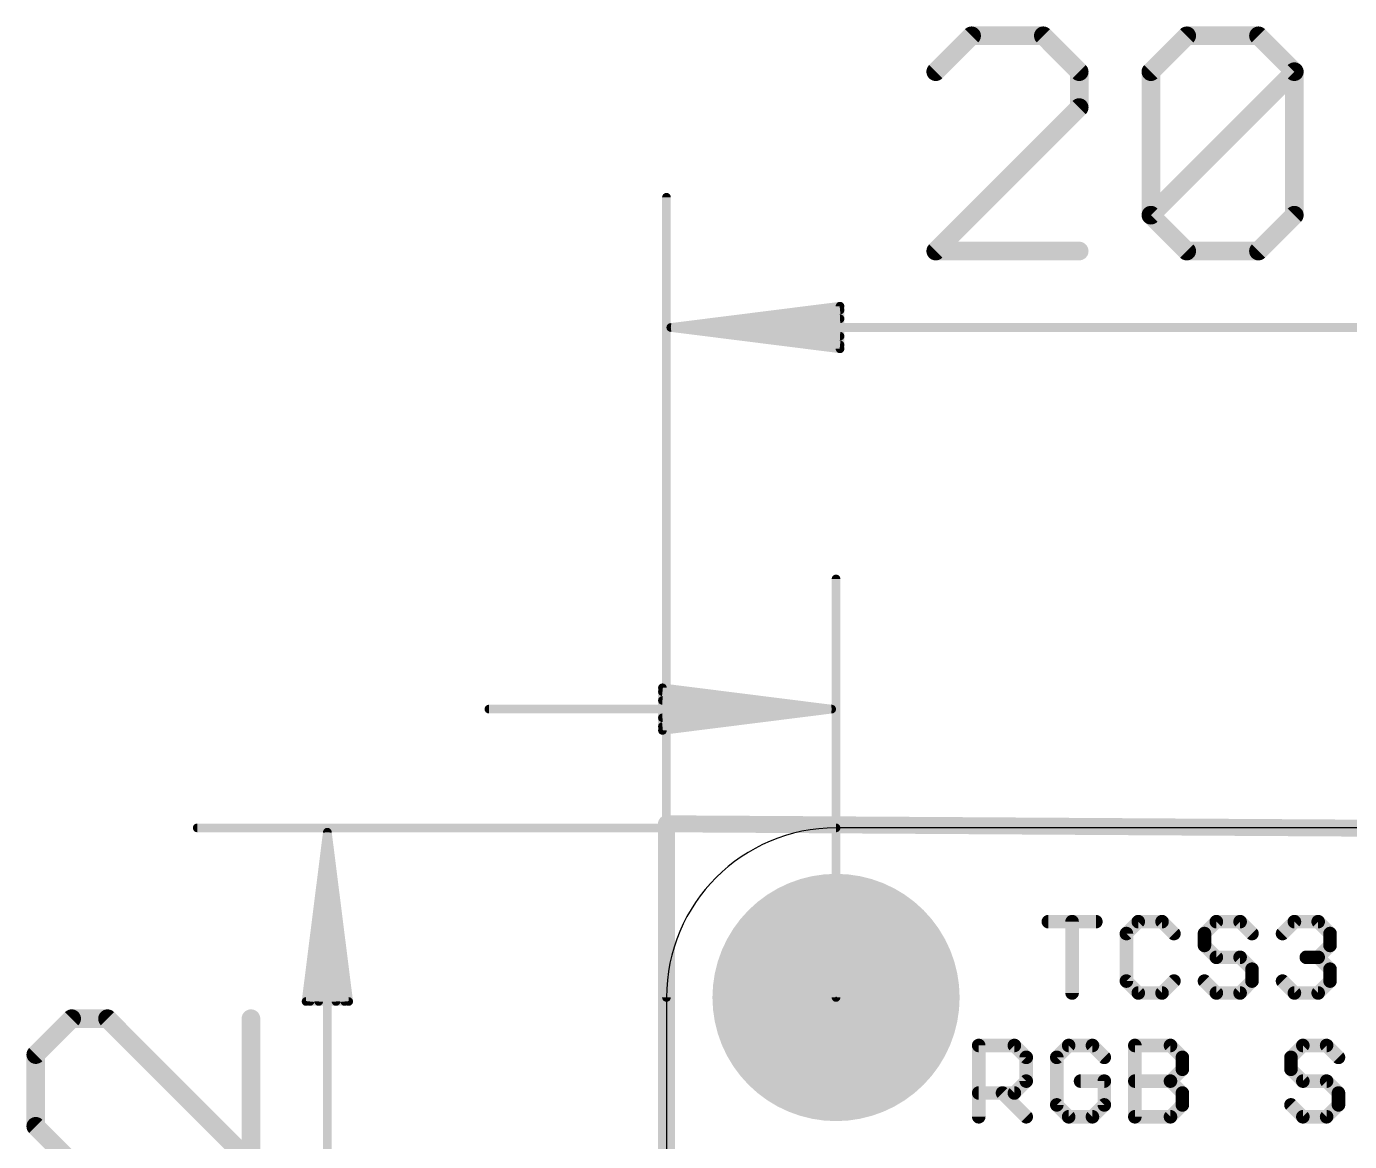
# Model space of a CAD drawing. Extents: x -9.6 to 36.9, y -15 to 36.6.
# Drawn here: x -9.59 to 10.23, y 15.62 to 32.32 of the extents above; entities that cross this region are included whole.
import ezdxf

# ---------------------------------------------------------------- set-up
doc = ezdxf.new("R2010")
doc.units = 0
for name, color, linetype in [('16', 132, 'CONTINUOUS'), ('17', 110, 'CONTINUOUS'), ('20', 53, 'CONTINUOUS'), ('21', 53, 'CONTINUOUS'), ('23', 53, 'CONTINUOUS'), ('51', 53, 'CONTINUOUS')]:
    doc.layers.add(name, color=color, linetype=linetype)

# ---------------------------------------------------------------- blocks, each defined once
blk = doc.blocks.new('ROUNDP')
at = {"const_width": 0.5}
blk.add_lwpolyline([(0, -0.25, 1), (0, 0.25, 1), (0, -0.25)], format="xyb", dxfattribs=at)

msp = doc.modelspace()

# ---------------------------------------------------------------- linework, layer by layer
at = {"layer": '16', "const_width": 0.254}
for points in [[(0, 2.5241), (0, 20.381)], [(0, 20.381), (20.285, 20.254)]]:
    msp.add_lwpolyline(points, dxfattribs=at)
at = {"layer": '16', "const_width": 0.127}
for points in [[(0.0635, 20.381, 1), (-0.0635, 20.381)], [(0.0004, 20.4445, 1), (-0.0004, 20.3175)]]:
    msp.add_lwpolyline(points, format="xyb", dxfattribs=at)
at = {"layer": '20'}
for p, q in [((17.78, 20.32), (2.54, 20.32)), ((0, 17.78), (0, 2.54))]:
    msp.add_line(p, q, dxfattribs=at)
msp.add_arc((2.54, 17.78), 2.54, 90, 180, dxfattribs=at)
at = {"layer": '21'}
for points, const_width in [([(2.54, 16.03, 1), (2.54, 19.53, 1), (2.54, 16.03)], 0.2032), ([(5.7206, 18.9661, 1), (5.7206, 18.8645)], 0.1016), ([(6.1273, 18.9153, 1), (6.0257, 18.9153)], 0.1016), ([(6.4324, 18.8645, 1), (6.4324, 18.9661)], 0.1016), ([(6.9408, 18.7374, 1), (6.8392, 18.7374)], 0.1016), ([(7.0679, 18.9661, 1), (7.0679, 18.8645)], 0.1016), ([(7.1039, 18.8794, 1), (7.032, 18.9512)], 0.1016), ([(7.4598, 18.9512, 1), (7.3879, 18.8794)], 0.1016), ([(7.4239, 18.8645, 1), (7.4239, 18.9661)], 0.1016), ([(8.1102, 18.7374, 1), (8.0086, 18.7374)], 0.1016), ([(8.2373, 18.9661, 1), (8.2373, 18.8645)], 0.1016), ([(8.2733, 18.8794, 1), (8.2014, 18.9512)], 0.1016), ([(8.6292, 18.9512, 1), (8.5573, 18.8794)], 0.1016), ([(8.5933, 18.8645, 1), (8.5933, 18.9661)], 0.1016), ([(9.4067, 18.9661, 1), (9.4067, 18.8645)], 0.1016), ([(9.4427, 18.8794, 1), (9.3708, 18.9512)], 0.1016), ([(9.7986, 18.9512, 1), (9.7267, 18.8794)], 0.1016), ([(9.7626, 18.8645, 1), (9.7626, 18.9661)], 0.1016), ([(9.9914, 18.7374, 1), (9.8898, 18.7374)], 0.1016), ([(6.8541, 18.7733, 1), (6.9259, 18.7014)], 0.1016), ([(7.5659, 18.7014, 1), (7.6377, 18.7733)], 0.1016), ([(8.0235, 18.7733, 1), (8.0953, 18.7014)], 0.1016), ([(8.0953, 18.5953, 1), (8.0235, 18.5235)], 0.1016), ([(8.7353, 18.7014, 1), (8.8071, 18.7733)], 0.1016), ([(9.1929, 18.7733, 1), (9.2647, 18.7014)], 0.1016), ([(9.9047, 18.7014, 1), (9.9765, 18.7733)], 0.1016), ([(9.9765, 18.5235, 1), (9.9047, 18.5953)], 0.1016), ([(8.0086, 18.5594, 1), (8.1102, 18.5594)], 0.1016), ([(8.2373, 18.4323, 1), (8.2373, 18.3307)], 0.1016), ([(8.2014, 18.3455, 1), (8.2733, 18.4174)], 0.1016), ([(8.6292, 18.4174, 1), (8.5573, 18.3455)], 0.1016), ([(8.5933, 18.3307, 1), (8.5933, 18.4323)], 0.1016), ([(9.5847, 18.4323, 1), (9.5847, 18.3307)], 0.1016), ([(9.7986, 18.4174, 1), (9.7267, 18.3455)], 0.1016), ([(9.7267, 18.4174, 1), (9.7986, 18.3455)], 0.1016), ([(9.7626, 18.3307, 1), (9.7626, 18.4323)], 0.1016), ([(9.8898, 18.5594, 1), (9.9914, 18.5594)], 0.1016), ([(8.822, 18.2035, 1), (8.7204, 18.2035)], 0.1016), ([(8.7353, 18.1676, 1), (8.8071, 18.2394)], 0.1016), ([(9.9914, 18.2035, 1), (9.8898, 18.2035)], 0.1016), ([(9.9047, 18.1676, 1), (9.9765, 18.2394)], 0.1016), ([(6.9259, 18.0615, 1), (6.8541, 17.9896)], 0.1016), ([(6.8392, 18.0256, 1), (6.9408, 18.0256)], 0.1016), ([(7.6377, 17.9896, 1), (7.5659, 18.0615)], 0.1016), ([(8.0953, 18.0615, 1), (8.0235, 17.9896)], 0.1016), ([(8.7204, 18.0256, 1), (8.822, 18.0256)], 0.1016), ([(8.8071, 17.9896, 1), (8.7353, 18.0615)], 0.1016), ([(9.2647, 18.0615, 1), (9.1929, 17.9896)], 0.1016), ([(9.8898, 18.0256, 1), (9.9914, 18.0256)], 0.1016), ([(9.9765, 17.9896, 1), (9.9047, 18.0615)], 0.1016), ([(6.0257, 17.8476, 1), (6.1273, 17.8476)], 0.1016), ([(7.0679, 17.8984, 1), (7.0679, 17.7968)], 0.1016), ([(7.032, 17.8117, 1), (7.1039, 17.8835)], 0.1016), ([(7.3879, 17.8835, 1), (7.4598, 17.8117)], 0.1016), ([(7.4239, 17.7968, 1), (7.4239, 17.8984)], 0.1016), ([(8.2373, 17.8984, 1), (8.2373, 17.7968)], 0.1016), ([(8.2014, 17.8117, 1), (8.2733, 17.8835)], 0.1016), ([(8.5573, 17.8835, 1), (8.6292, 17.8117)], 0.1016), ([(8.5933, 17.7968, 1), (8.5933, 17.8984)], 0.1016), ([(9.4067, 17.8984, 1), (9.4067, 17.7968)], 0.1016), ([(9.3708, 17.8117, 1), (9.4427, 17.8835)], 0.1016), ([(9.7267, 17.8835, 1), (9.7986, 17.8117)], 0.1016), ([(9.7626, 17.7968, 1), (9.7626, 17.8984)], 0.1016), ([(4.7284, 17.0613, 1), (4.6268, 17.0613)], 0.1016), ([(4.6776, 17.1121, 1), (4.6776, 17.0105)], 0.1016), ([(5.2474, 17.0972, 1), (5.1755, 17.0254)], 0.1016), ([(5.2115, 17.0105, 1), (5.2115, 17.1121)], 0.1016), ([(6.0249, 17.1121, 1), (6.0249, 17.0105)], 0.1016), ([(6.0609, 17.0254, 1), (5.989, 17.0972)], 0.1016), ([(6.4168, 17.0972, 1), (6.3449, 17.0254)], 0.1016), ([(6.3809, 17.0105, 1), (6.3809, 17.1121)], 0.1016), ([(7.0672, 17.0613, 1), (6.9656, 17.0613)], 0.1016), ([(7.0164, 17.1121, 1), (7.0164, 17.0105)], 0.1016), ([(7.5862, 17.0972, 1), (7.5143, 17.0254)], 0.1016), ([(7.5503, 17.0105, 1), (7.5503, 17.1121)], 0.1016), ([(9.5331, 17.1121, 1), (9.5331, 17.0105)], 0.1016), ([(9.5691, 17.0254, 1), (9.4972, 17.0972)], 0.1016), ([(9.925, 17.0972, 1), (9.8531, 17.0254)], 0.1016), ([(9.889, 17.0105, 1), (9.889, 17.1121)], 0.1016), ([(5.4402, 16.8834, 1), (5.3386, 16.8834)], 0.1016), ([(5.3535, 16.8474, 1), (5.4253, 16.9193)], 0.1016), ([(5.8978, 16.8834, 1), (5.7962, 16.8834)], 0.1016), ([(5.8111, 16.9193, 1), (5.8829, 16.8474)], 0.1016), ([(6.5229, 16.8474, 1), (6.5947, 16.9193)], 0.1016), ([(7.779, 16.8834, 1), (7.6774, 16.8834)], 0.1016), ([(7.6923, 16.8474, 1), (7.7641, 16.9193)], 0.1016), ([(9.406, 16.8834, 1), (9.3044, 16.8834)], 0.1016), ([(9.3193, 16.9193, 1), (9.3911, 16.8474)], 0.1016), ([(10.0311, 16.8474, 1), (10.1029, 16.9193)], 0.1016), ([(7.6774, 16.7054, 1), (7.779, 16.7054)], 0.1016), ([(7.7641, 16.6695, 1), (7.6923, 16.7413)], 0.1016), ([(9.3911, 16.7413, 1), (9.3193, 16.6695)], 0.1016), ([(9.3044, 16.7054, 1), (9.406, 16.7054)], 0.1016), ([(4.6776, 16.4003, 1), (4.6776, 16.2987)], 0.1016), ([(5.0694, 16.3854, 1), (4.9976, 16.3136)], 0.1016), ([(5.2115, 16.2987, 1), (5.2115, 16.4003)], 0.1016), ([(5.3386, 16.5275, 1), (5.4402, 16.5275)], 0.1016), ([(5.4253, 16.4915, 1), (5.3535, 16.5634)], 0.1016), ([(6.2029, 16.5783, 1), (6.2029, 16.4767)], 0.1016), ([(6.6096, 16.5275, 1), (6.508, 16.5275)], 0.1016), ([(6.5588, 16.4767, 1), (6.5588, 16.5783)], 0.1016), ([(7.0164, 16.5783, 1), (7.0164, 16.4767)], 0.1016), ([(7.5862, 16.5634, 1), (7.5143, 16.4915)], 0.1016), ([(7.5143, 16.5634, 1), (7.5862, 16.4915)], 0.1016), ([(7.5503, 16.4767, 1), (7.5503, 16.5783)], 0.1016), ([(7.779, 16.3495, 1), (7.6774, 16.3495)], 0.1016), ([(9.5331, 16.5783, 1), (9.5331, 16.4767)], 0.1016), ([(9.4972, 16.4915, 1), (9.5691, 16.5634)], 0.1016), ([(9.925, 16.5634, 1), (9.8531, 16.4915)], 0.1016), ([(9.889, 16.4767, 1), (9.889, 16.5783)], 0.1016), ([(10.1178, 16.3495, 1), (10.0162, 16.3495)], 0.1016), ([(5.1755, 16.3854, 1), (5.2474, 16.3136)], 0.1016), ([(5.8829, 16.2075, 1), (5.8111, 16.1356)], 0.1016), ([(6.5947, 16.1356, 1), (6.5229, 16.2075)], 0.1016), ([(7.6923, 16.3136, 1), (7.7641, 16.3854)], 0.1016), ([(7.7641, 16.1356, 1), (7.6923, 16.2075)], 0.1016), ([(9.3911, 16.2075, 1), (9.3193, 16.1356)], 0.1016), ([(10.0311, 16.3136, 1), (10.1029, 16.3854)], 0.1016), ([(10.1029, 16.1356, 1), (10.0311, 16.2075)], 0.1016), ([(5.3535, 15.9577, 1), (5.4253, 16.0295)], 0.1016), ([(5.7962, 16.1715, 1), (5.8978, 16.1715)], 0.1016), ([(6.0249, 16.0444, 1), (6.0249, 15.9428)], 0.1016), ([(5.989, 15.9577, 1), (6.0609, 16.0295)], 0.1016), ([(6.3449, 16.0295, 1), (6.4168, 15.9577)], 0.1016), ([(6.3809, 15.9428, 1), (6.3809, 16.0444)], 0.1016), ([(6.508, 16.1715, 1), (6.6096, 16.1715)], 0.1016), ([(7.0164, 16.0444, 1), (7.0164, 15.9428)], 0.1016), ([(7.5143, 16.0295, 1), (7.5862, 15.9577)], 0.1016), ([(7.5503, 15.9428, 1), (7.5503, 16.0444)], 0.1016), ([(7.6774, 16.1715, 1), (7.779, 16.1715)], 0.1016), ([(9.5331, 16.0444, 1), (9.5331, 15.9428)], 0.1016), ([(9.4972, 15.9577, 1), (9.5691, 16.0295)], 0.1016), ([(9.8531, 16.0295, 1), (9.925, 15.9577)], 0.1016), ([(9.889, 15.9428, 1), (9.889, 16.0444)], 0.1016), ([(10.0162, 16.1715, 1), (10.1178, 16.1715)], 0.1016), ([(4.6268, 15.9936, 1), (4.7284, 15.9936)], 0.1016), ([(6.9656, 15.9936, 1), (7.0672, 15.9936)], 0.1016)]:
    msp.add_lwpolyline(points, format="xyb", dxfattribs=dict(at, const_width=const_width))
at = {"layer": '21', "const_width": 0.2032}
for points in [[(5.7206, 18.9153), (6.4324, 18.9153)], [(6.0765, 17.8476), (6.0765, 18.9153)], [(7.0679, 18.9153), (6.89, 18.7374)], [(6.89, 18.7374), (6.89, 18.0256)], [(7.4239, 18.9153), (7.0679, 18.9153)], [(7.6018, 18.7374), (7.4239, 18.9153)], [(8.2373, 18.9153), (8.0594, 18.7374)], [(8.0594, 18.7374), (8.0594, 18.5594)], [(8.5933, 18.9153), (8.2373, 18.9153)], [(8.7712, 18.7374), (8.5933, 18.9153)], [(9.2288, 18.7374), (9.4067, 18.9153)], [(9.4067, 18.9153), (9.7626, 18.9153)], [(9.7626, 18.9153), (9.9406, 18.7374)], [(9.9406, 18.7374), (9.9406, 18.5594)], [(8.0594, 18.5594), (8.2373, 18.3815)], [(9.9406, 18.5594), (9.7626, 18.3815)], [(8.2373, 18.3815), (8.5933, 18.3815)], [(8.5933, 18.3815), (8.7712, 18.2035)], [(9.7626, 18.3815), (9.5847, 18.3815)], [(9.7626, 18.3815), (9.9406, 18.2035)], [(8.7712, 18.2035), (8.7712, 18.0256)], [(9.9406, 18.2035), (9.9406, 18.0256)], [(6.89, 18.0256), (7.0679, 17.8476)], [(7.4239, 17.8476), (7.6018, 18.0256)], [(8.2373, 17.8476), (8.0594, 18.0256)], [(8.7712, 18.0256), (8.5933, 17.8476)], [(9.4067, 17.8476), (9.2288, 18.0256)], [(9.9406, 18.0256), (9.7626, 17.8476)], [(7.0679, 17.8476), (7.4239, 17.8476)], [(8.5933, 17.8476), (8.2373, 17.8476)], [(9.7626, 17.8476), (9.4067, 17.8476)], [(4.6776, 15.9936), (4.6776, 17.0613)], [(4.6776, 17.0613), (5.2115, 17.0613)], [(5.2115, 17.0613), (5.3894, 16.8834)], [(6.0249, 17.0613), (5.847, 16.8834)], [(6.3809, 17.0613), (6.0249, 17.0613)], [(6.5588, 16.8834), (6.3809, 17.0613)], [(7.0164, 15.9936), (7.0164, 17.0613)], [(7.0164, 17.0613), (7.5503, 17.0613)], [(7.5503, 17.0613), (7.7282, 16.8834)], [(9.5331, 17.0613), (9.3552, 16.8834)], [(9.889, 17.0613), (9.5331, 17.0613)], [(10.067, 16.8834), (9.889, 17.0613)], [(5.3894, 16.8834), (5.3894, 16.5275)], [(5.847, 16.8834), (5.847, 16.1715)], [(7.7282, 16.8834), (7.7282, 16.7054)], [(9.3552, 16.8834), (9.3552, 16.7054)], [(7.7282, 16.7054), (7.5503, 16.5275)], [(9.3552, 16.7054), (9.5331, 16.5275)], [(5.2115, 16.3495), (4.6776, 16.3495)], [(5.0335, 16.3495), (5.3894, 15.9936)], [(5.3894, 16.5275), (5.2115, 16.3495)], [(6.5588, 16.5275), (6.2029, 16.5275)], [(6.5588, 16.1715), (6.5588, 16.5275)], [(7.0164, 16.5275), (7.5503, 16.5275)], [(7.5503, 16.5275), (7.7282, 16.3495)], [(7.7282, 16.3495), (7.7282, 16.1715)], [(9.5331, 16.5275), (9.889, 16.5275)], [(9.889, 16.5275), (10.067, 16.3495)], [(10.067, 16.3495), (10.067, 16.1715)], [(5.847, 16.1715), (6.0249, 15.9936)], [(6.3809, 15.9936), (6.5588, 16.1715)], [(7.7282, 16.1715), (7.5503, 15.9936)], [(9.5331, 15.9936), (9.3552, 16.1715)], [(10.067, 16.1715), (9.889, 15.9936)], [(6.0249, 15.9936), (6.3809, 15.9936)], [(7.5503, 15.9936), (7.0164, 15.9936)], [(9.889, 15.9936), (9.5331, 15.9936)]]:
    msp.add_lwpolyline(points, dxfattribs=at)
at = {"layer": '23'}
msp.add_point((2.54, 17.78), dxfattribs=at)
at = {"layer": '51'}
for points, const_width in [([(4.571, 32.1811), (4.0337, 31.6438)], 0.2794), ([(5.6454, 32.1811), (4.571, 32.1811)], 0.2794), ([(6.1826, 31.6438), (5.6454, 32.1811)], 0.2794), ([(7.2565, 31.6438), (7.7937, 32.1811)], 0.2794), ([(7.7937, 32.1811), (8.8682, 32.1811)], 0.2794), ([(8.8682, 32.1811), (9.4054, 31.6438)], 0.2794), ([(6.1826, 31.1066), (6.1826, 31.6438)], 0.2794), ([(7.2565, 29.4949), (7.2565, 31.6438)], 0.2794), ([(7.2565, 29.4949), (9.4054, 31.6438)], 0.2794), ([(9.4054, 31.6438), (9.4054, 29.4949)], 0.2794), ([(4.0337, 28.9577), (6.1826, 31.1066)], 0.2794), ([(0, 17.78), (0, 29.763)], 0.13), ([(7.7937, 28.9577), (7.2565, 29.4949)], 0.2794), ([(9.4054, 29.4949), (8.8682, 28.9577)], 0.2794), ([(6.1826, 28.9577), (4.0337, 28.9577)], 0.2794), ([(8.8682, 28.9577), (7.7937, 28.9577)], 0.2794), ([(0.065, 27.813), (2.6, 28.1322)], 0.13), ([(2.6, 28.1322), (2.6, 27.4938)], 0.13), ([(0.065, 27.813), (2.6, 28.073)], 0.13), ([(0.065, 27.813), (2.6, 27.943)], 0.13), ([(0.065, 27.813), (20.255, 27.813)], 0.13), ([(2.6, 27.4938), (0.065, 27.813)], 0.13), ([(2.6, 27.683), (0.065, 27.813)], 0.13), ([(2.6, 27.553), (0.065, 27.813)], 0.13), ([(2.54, 17.78), (2.54, 24.048)], 0.13), ([(2.475, 22.098), (-0.06, 22.4172)], 0.13), ([(-0.06, 22.4172), (-0.06, 21.7788)], 0.13), ([(2.475, 22.098), (-0.06, 22.358)], 0.13), ([(2.475, 22.098), (-0.06, 22.228)], 0.13), ([(2.475, 22.098), (-2.66, 22.098)], 0.13), ([(-0.06, 21.7788), (2.475, 22.098)], 0.13), ([(-0.06, 21.968), (2.475, 22.098)], 0.13), ([(-0.06, 21.838), (2.475, 22.098)], 0.13), ([(2.54, 20.32), (-7.03, 20.32)], 0.13), ([(-5.08, 20.255), (-5.3992, 17.72)], 0.13), ([(-5.08, 20.255), (-5.34, 17.72)], 0.13), ([(-5.08, 20.255), (-5.21, 17.72)], 0.13), ([(-5.08, 20.255), (-5.08, 0.065)], 0.13), ([(-4.7608, 17.72), (-5.08, 20.255)], 0.13), ([(-4.95, 17.72), (-5.08, 20.255)], 0.13), ([(-4.82, 17.72), (-5.08, 20.255)], 0.13), ([(-5.3992, 17.72), (-4.7608, 17.72)], 0.13), ([(-8.9108, 17.4623), (-9.4481, 16.925)], 0.2794), ([(-8.3736, 17.4623), (-8.9108, 17.4623)], 0.2794), ([(-6.2247, 15.3134), (-8.3736, 17.4623)], 0.2794), ([(-6.2247, 17.4623), (-6.2247, 15.3134)], 0.2794), ([(-9.4481, 16.925), (-9.4481, 15.8506)], 0.2794), ([(-9.4481, 15.8506), (-8.9108, 15.3134)], 0.2794)]:
    msp.add_lwpolyline(points, dxfattribs=dict(at, const_width=const_width))
for points, const_width in [([(4.571, 32.2509, 1), (4.571, 32.1112)], 0.1397), ([(4.6204, 32.1317, 1), (4.5216, 32.2304)], 0.1397), ([(5.6948, 32.2304, 1), (5.596, 32.1317)], 0.1397), ([(5.6454, 32.1112, 1), (5.6454, 32.2509)], 0.1397), ([(7.7937, 32.2509, 1), (7.7937, 32.1112)], 0.1397), ([(7.8431, 32.1317, 1), (7.7443, 32.2304)], 0.1397), ([(8.9176, 32.2304, 1), (8.8188, 32.1317)], 0.1397), ([(8.8682, 32.1112, 1), (8.8682, 32.2509)], 0.1397), ([(3.9843, 31.6932, 1), (4.0831, 31.5944)], 0.1397), ([(6.2525, 31.6438, 1), (6.1128, 31.6438)], 0.1397), ([(6.1332, 31.5944, 1), (6.232, 31.6932)], 0.1397), ([(7.3263, 31.6438, 1), (7.1866, 31.6438)], 0.1397), ([(7.2071, 31.6932, 1), (7.3059, 31.5944)], 0.1397), ([(9.4752, 31.6438, 1), (9.3355, 31.6438)], 0.1397), ([(9.4548, 31.5944, 1), (9.356, 31.6932)], 0.1397), ([(9.356, 31.5944, 1), (9.4548, 31.6932)], 0.1397), ([(6.1128, 31.1066, 1), (6.2525, 31.1066)], 0.1397), ([(6.232, 31.0572, 1), (6.1332, 31.156)], 0.1397), ([(0.0325, 29.763, 1), (-0.0325, 29.763)], 0.065), ([(7.3059, 29.5443, 1), (7.2071, 29.4455)], 0.1397), ([(7.2071, 29.5443, 1), (7.3059, 29.4455)], 0.1397), ([(7.1866, 29.4949, 1), (7.3263, 29.4949)], 0.1397), ([(9.3355, 29.4949, 1), (9.4752, 29.4949)], 0.1397), ([(9.4548, 29.4455, 1), (9.356, 29.5443)], 0.1397), ([(4.0337, 29.0276, 1), (4.0337, 28.8879)], 0.1397), ([(3.9843, 29.0071, 1), (4.0831, 28.9083)], 0.1397), ([(6.1826, 28.8879, 1), (6.1826, 29.0276)], 0.1397), ([(7.7937, 29.0276, 1), (7.7937, 28.8879)], 0.1397), ([(7.7443, 28.9083, 1), (7.8431, 29.0071)], 0.1397), ([(8.8188, 29.0071, 1), (8.9176, 28.9083)], 0.1397), ([(8.8682, 28.8879, 1), (8.8682, 29.0276)], 0.1397), ([(2.6325, 28.1322, 1), (2.5675, 28.1322)], 0.065), ([(2.6041, 28.1, 1), (2.5959, 28.1645)], 0.065), ([(2.6033, 28.0407, 1), (2.5967, 28.1053)], 0.065), ([(2.6017, 27.9105, 1), (2.5983, 27.9755)], 0.065), ([(0.065, 27.8455, 1), (0.065, 27.7805)], 0.065), ([(0.0691, 27.8452, 1), (0.0609, 27.7808)], 0.065), ([(0.0633, 27.8455, 1), (0.0667, 27.7805)], 0.065), ([(0.0667, 27.8455, 1), (0.0633, 27.7805)], 0.065), ([(0.0683, 27.8453, 1), (0.0617, 27.7807)], 0.065), ([(0.0617, 27.8453, 1), (0.0683, 27.7807)], 0.065), ([(0.0609, 27.8452, 1), (0.0691, 27.7808)], 0.065), ([(2.5959, 27.4615, 1), (2.6041, 27.526)], 0.065), ([(2.5967, 27.5207, 1), (2.6033, 27.5853)], 0.065), ([(2.5983, 27.6505, 1), (2.6017, 27.7155)], 0.065), ([(2.5675, 27.4938, 1), (2.6325, 27.4938)], 0.065), ([(2.5725, 24.048, 1), (2.5075, 24.048)], 0.065), ([(-0.0559, 22.4495, 1), (-0.0641, 22.385)], 0.065), ([(-0.0275, 22.4172, 1), (-0.0925, 22.4172)], 0.065), ([(-0.0567, 22.3903, 1), (-0.0633, 22.3257)], 0.065), ([(-0.0583, 22.2605, 1), (-0.0617, 22.1955)], 0.065), ([(-2.66, 22.1305, 1), (-2.66, 22.0655)], 0.065), ([(-0.0617, 22.0005, 1), (-0.0583, 21.9355)], 0.065), ([(2.4791, 22.0658, 1), (2.4709, 22.1302)], 0.065), ([(2.4709, 22.0658, 1), (2.4791, 22.1302)], 0.065), ([(2.4783, 22.0657, 1), (2.4717, 22.1303)], 0.065), ([(2.4717, 22.0657, 1), (2.4783, 22.1303)], 0.065), ([(2.4733, 22.0655, 1), (2.4767, 22.1305)], 0.065), ([(2.4767, 22.0655, 1), (2.4733, 22.1305)], 0.065), ([(2.475, 22.0655, 1), (2.475, 22.1305)], 0.065), ([(-0.0633, 21.8703, 1), (-0.0567, 21.8057)], 0.065), ([(-0.0641, 21.811, 1), (-0.0559, 21.7465)], 0.065), ([(-0.0925, 21.7788, 1), (-0.0275, 21.7788)], 0.065), ([(-7.03, 20.3525, 1), (-7.03, 20.2875)], 0.065), ([(-5.0475, 20.255, 1), (-5.1125, 20.255)], 0.065), ([(-5.0478, 20.2591, 1), (-5.1122, 20.2509)], 0.065), ([(-5.0475, 20.2533, 1), (-5.1125, 20.2567)], 0.065), ([(-5.0475, 20.2567, 1), (-5.1125, 20.2533)], 0.065), ([(-5.0477, 20.2583, 1), (-5.1123, 20.2517)], 0.065), ([(-5.0477, 20.2517, 1), (-5.1123, 20.2583)], 0.065), ([(-5.0478, 20.2509, 1), (-5.1122, 20.2591)], 0.065), ([(2.54, 20.2875, 1), (2.54, 20.3525)], 0.065), ([(-5.4315, 17.7241, 1), (-5.367, 17.7159)], 0.065), ([(-5.3992, 17.7525, 1), (-5.3992, 17.6875)], 0.065), ([(-5.3723, 17.7233, 1), (-5.3077, 17.7167)], 0.065), ([(-5.2425, 17.7217, 1), (-5.1775, 17.7183)], 0.065), ([(-4.9825, 17.7183, 1), (-4.9175, 17.7217)], 0.065), ([(-4.8523, 17.7167, 1), (-4.7877, 17.7233)], 0.065), ([(-4.793, 17.7159, 1), (-4.7285, 17.7241)], 0.065), ([(-4.7608, 17.6875, 1), (-4.7608, 17.7525)], 0.065), ([(-0.0325, 17.78, 1), (0.0325, 17.78)], 0.065), ([(2.5075, 17.78, 1), (2.5725, 17.78)], 0.065), ([(-8.9108, 17.5321, 1), (-8.9108, 17.3924)], 0.1397), ([(-8.8614, 17.4129, 1), (-8.9602, 17.5117)], 0.1397), ([(-8.3242, 17.5117, 1), (-8.423, 17.4129)], 0.1397), ([(-8.3736, 17.3924, 1), (-8.3736, 17.5321)], 0.1397), ([(-6.1549, 17.4623, 1), (-6.2946, 17.4623)], 0.1397), ([(-9.3782, 16.925, 1), (-9.5179, 16.925)], 0.1397), ([(-9.4974, 16.9744, 1), (-9.3987, 16.8757)], 0.1397), ([(-9.3987, 15.9, 1), (-9.4974, 15.8012)], 0.1397), ([(-9.5179, 15.8506, 1), (-9.3782, 15.8506)], 0.1397)]:
    msp.add_lwpolyline(points, format="xyb", dxfattribs=dict(at, const_width=const_width))

# ---------------------------------------------------------------- block references
at = {"layer": '17', "xscale": 3.516, "yscale": 3.516, "rotation": 180}
msp.add_blockref('ROUNDP', (2.54, 17.78), dxfattribs=at)
msp.add_blockref('ROUNDP', (2.54, 17.78), dxfattribs=at)

doc.saveas('drawing.dxf')
